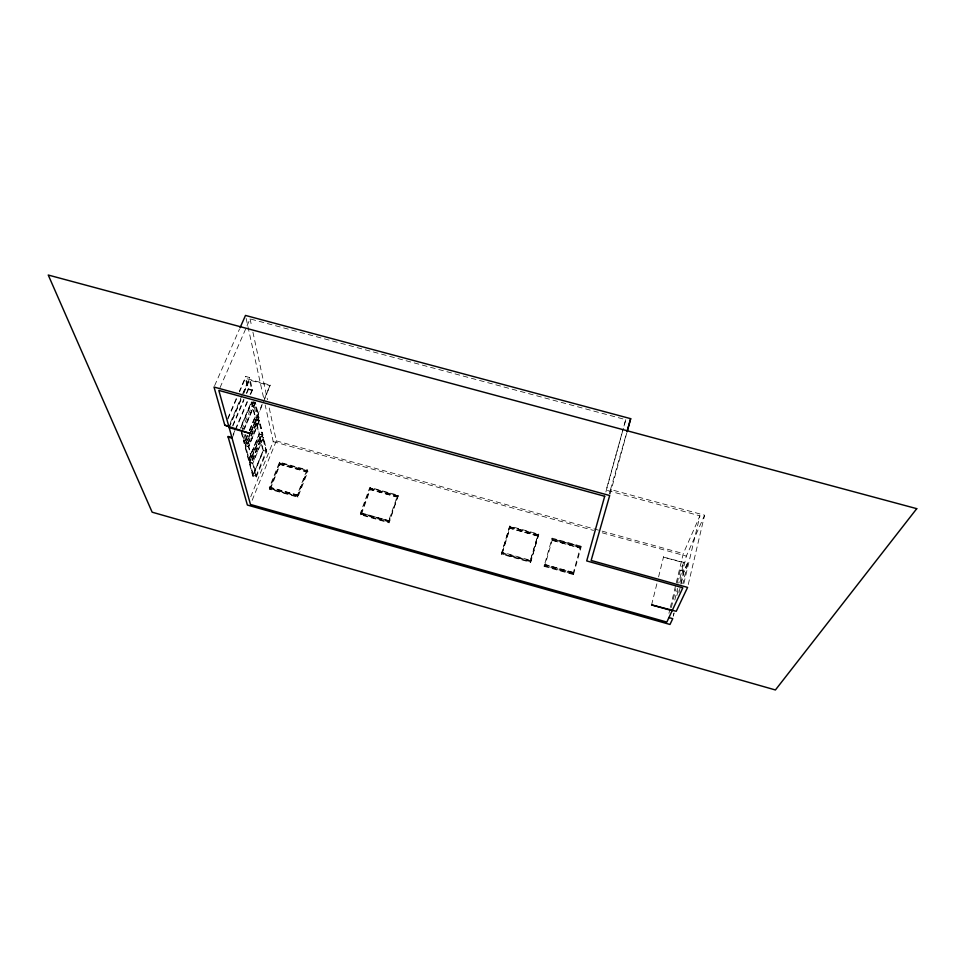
<?xml version="1.0" encoding="UTF-8"?>
<svg xmlns="http://www.w3.org/2000/svg" width="965" height="965" viewBox="0 0 965 965"><rect width="100%" height="100%" fill="white"/><g stroke="black" fill="none" stroke-linecap="round" stroke-linejoin="round"><path stroke-width="0.72" stroke-dasharray="4.83 3.62" d="M501.378 554.127L509.713 526.094L538.76 534.176L530.605 562.33L501.378 554.127L509.713 526.094M502.15 553.741L509.966 528.144L537.746 535.877L530.159 561.606L502.15 553.741L502.343 552.257L530.388 560.327L537.988 534.562L510.147 526.806L502.319 552.45M510.147 526.806L509.942 528.337L537.71 536.082L537.988 534.562M530.159 561.606L530.424 560.134M530.605 562.33L538.76 534.176M544.055 566.346L544.356 564.887L573.849 573.162L573.463 574.609L544.055 566.346L552.113 538.132L581.328 546.274L580.942 547.77L551.799 539.652L552.113 538.132M544.827 565.948L545.129 564.501L573.391 572.426L573.017 573.873L544.827 565.948L552.559 538.856L580.568 546.66L580.182 548.156L552.245 540.364L552.559 538.856M688.262 584.525L704.595 515.226L610.543 489.484L609.361 493.827M676.935 595.381L678.672 588.119M680.06 582.293L686.32 556.117L704.595 515.226M673.208 616.261L673.896 613.402M681.037 583.427L684.101 570.568L688.142 561.69L682.798 583.716M673.425 615.791L674.113 612.908M678.914 592.787L680.627 585.598M680.964 584.163L684.052 571.22L687.647 563.343L663.401 557.107L683.63 562.728M683.847 583.487L699.915 515.829L606.177 490.148L623.354 428.291M668.938 613.33L669.987 608.963M670.337 607.504L675.934 584.211M676.284 582.751L683.28 553.62L699.915 515.829M671.351 607.528L675.826 588.855M677.201 583.113L680.301 570.182L683.859 562.221L678.757 583.077M674.8 600.049L677.587 588.409M651.58 604.898L657.153 582.691M658.588 576.889L663.606 556.6M610.085 494.08L626.707 433.176M605.887 491.945L623.378 428.327M573.017 573.873L580.568 546.66M573.463 574.609L581.328 546.274M610.543 489.484L626.562 433.128M360.572 514.803L360.403 513.235L369.824 487.349L398.256 495.274L389.172 522.837L360.572 514.803L370.222 488.049L397.471 495.648L388.69 520.774L361.224 513.066M388.774 522.125L388.678 520.569L361.2 512.861L361.356 514.429L388.774 522.125L398.256 495.274M361.356 514.429L370.343 489.448L397.532 497.035M306.737 470.365L297.208 495.093L270.116 487.494L279.874 462.874L306.737 470.365L307.039 472.006L280.236 464.539L279.874 462.874M297.871 497.192L297.546 495.588L307.533 469.991L279.5 462.187L269.271 487.651L269.657 489.267L297.871 497.192L307.823 471.644L307.533 469.991M297.485 496.493L307.003 471.788L280.188 464.322L270.453 488.893L297.485 496.493L297.172 494.888L270.067 487.277L270.453 488.893M269.657 489.267L279.862 463.851L279.5 462.187M252.155 500.304L276.304 440.884L269.042 407.073M255.978 476.131L266.038 451.548L262.902 438.11L252.613 463.055L256.304 477.084L252.734 476.083L249.163 462.44L259.923 436.409L263.529 437.41L266.786 451.427L256.304 477.084M250.743 496.77L273.216 441.632L265.158 404.95M259.766 437.242L249.465 462.175L253.095 463.188L256.449 476.264L252.89 475.275L262.963 450.691L259.766 437.242L263.373 438.243L266.497 451.668L262.963 450.691M252.734 476.083L263.252 450.45L266.786 451.427M252.335 460.245L262.673 435.215L259.392 421.126L255.701 420.113L259.054 434.214L248.693 459.231L252.335 460.245L248.813 446.53L259.392 421.126M250.321 432.501L244.784 445.746L248.536 460.076L252.191 461.089L262.963 434.974L259.537 420.27L255.858 419.244L259.525 434.346L249.175 459.364L245.593 445.625L256.183 420.245M263.529 437.41L252.794 463.453L249.163 462.44M248.536 460.076L259.344 433.973L262.963 434.974M260.248 437.374L249.947 462.307L253.361 475.395L263.433 450.824L259.923 436.409M251.853 460.112L262.191 435.082L258.897 420.993L248.331 446.385L252.191 461.089M259.537 420.27L248.512 446.783L244.784 445.746M255.218 403.225L244.338 429.087L240.526 428.026L251.443 402.188L255.218 403.225L258.668 418.014L248.041 443.502L244.302 442.465L247.112 435.758M249.356 430.402L254.965 417.001L251.443 402.188M252.854 401.645L255.375 402.333L258.97 417.785L247.884 444.37L244.145 443.321L247.486 435.36M249.706 430.04L255.267 416.759L258.97 417.785M247.595 435.891L244.796 442.597L242.155 432.501M249.839 430.535L255.448 417.133L251.6 401.295L240.201 428.279M250.767 431.5L262.178 404.19M264.458 398.726L270.164 385.071L245.387 378.316L239.561 391.899M248.693 459.231L245.098 445.492L256.811 417.507L253.325 402.707L242.432 428.556L243.554 432.887M250.369 433.526L262.902 403.503M263.469 402.14L270.164 385.071M247.547 443.357L258.174 417.881L254.724 403.081L243.843 428.943M241.033 428.171L251.937 402.321M244.024 429.329L255.375 402.333M233.072 434.757L234.833 430.595M235.424 429.208L247.752 400.125M250.104 394.576L251.865 390.427L249.296 379.378L243.482 392.972M232.083 438.17L234.99 431.283M235.581 429.907L247.836 400.994M250.755 394.106L252.504 389.981L249.621 377.532L245.713 376.471L239.32 391.368M232.698 425.36L243.892 399.064M246.256 393.527L248.017 389.365L245.387 378.316M232.855 426.072L243.976 399.932M246.907 393.057L248.656 388.919L245.713 376.471M230.526 422.248L242.094 395.143M242.673 393.792L249.621 377.532M228.97 426.976L241.166 398.424M229.151 427.652L241.334 399.1M243.65 393.672L249.453 380.077L270.309 385.771M227.716 418.436L236.425 398.135M227.909 419.087L236.654 398.702M220.02 387.653L246.461 327.147M247.064 325.772L250.068 318.896L624.295 419.268M214.628 385.662L239.429 329.21M248.656 388.919L252.504 389.981M248.017 389.365L251.865 390.427M254.965 417.001L258.668 418.014M259.054 434.214L262.673 435.215M276.304 440.884L600.737 530.75M602.184 531.16L683.28 553.62M273.216 441.632L593.547 530.412M602.244 532.825L686.32 556.117M245.098 445.492L248.813 446.53M680.301 570.182L684.052 571.22M510.123 527.011L537.951 534.767M279.922 463.091L306.786 470.582M370.246 488.266L397.483 495.853M552.511 539.061L580.52 546.853M509.508 527.626L538.47 535.696M279.862 463.851L307.823 471.644M398.328 496.866L369.969 488.966L369.824 487.349M552.282 540.171L580.23 547.963M501.559 552.643L530.871 560.87M545.092 564.694L573.343 572.619M269.271 487.651L297.546 495.588M360.403 513.235L389.088 521.293L389.172 522.837M502.174 553.536L530.195 561.413M270.405 488.688L297.449 496.275M361.344 514.224L388.762 521.92M544.863 565.755L573.065 573.68M241.66 432.356L244.302 442.465M249.465 462.175L252.89 475.275M241.274 432.38L244.145 443.321M243.928 434.322L246.172 442.983M245.822 434.853L248.041 443.502M245.327 434.708L247.884 444.37M246.123 318.366L263.541 397.604M250.068 318.896L251.648 326.242M252.914 332.129L267.462 399.727M370.222 488.049L370.367 489.665L397.544 497.24L397.471 495.648M625.754 419.654L623.764 426.88L625.754 419.654"/><path stroke-width="1.45" d="M627.105 431.729L630.676 418.677L245.484 315.434L240.032 327.823M626.973 431.681L630.676 418.677M672.159 610.688L651.58 604.898L676.236 611.303L687.587 587.408L591.147 560.46L609.687 495.528L214.013 387.037L224.809 425.215L228.789 426.313M229.151 427.652L250.369 433.526L224.809 425.215M231.902 437.519L227.981 436.433L247.378 505.045L669.987 624.464L672.75 618.662L668.938 617.588M228.162 437.085L232.083 438.17M604.693 496.275L586.708 560.93L682.822 587.806L666.839 622.063L250.466 504.454L218.826 390.415L604.693 496.275M916.75 508.664L775.414 689.963L152.144 512.186L48.25 275.037L916.75 508.664"/></g></svg>
